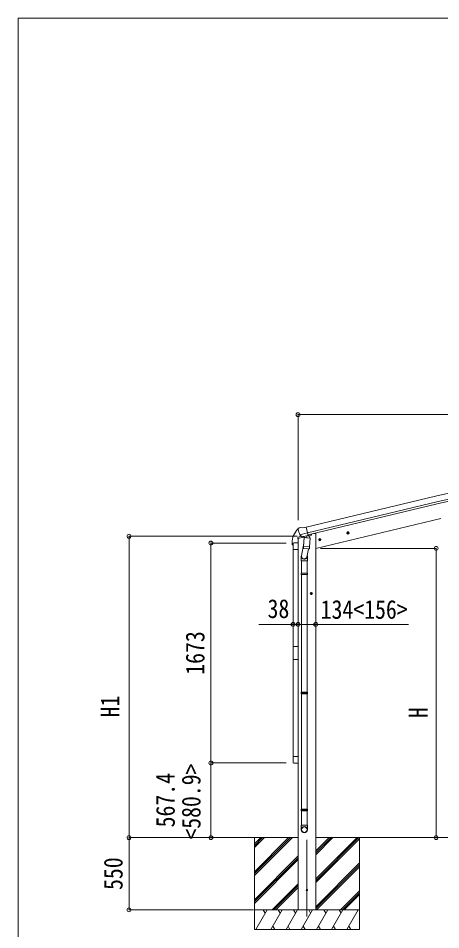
# Model space of a CAD drawing. Units: millimetres at full size, sheet at 1:30. Extents: x -8385 to 8479, y -5853 to 5787.
# Drawn here: x -8385 to -5172, y -1148 to 5787 of the extents above; entities that cross this region are included whole.
import ezdxf
from ezdxf.enums import TextEntityAlignment as Align

# ---------------------------------------------------------------- set-up
doc = ezdxf.new("R2010")
doc.units = ezdxf.units.MM
doc.header["$LTSCALE"] = 30
doc.header["$PDMODE"] = 32
doc.header["$PDSIZE"] = 30
for name, color, linetype, lineweight in [('0-0_0', 7, 'Continuous', 9), ('0-1_本体', 4, 'Continuous', 9), ('0-2_部品', 7, 'Continuous', 9), ('0-8_PARTS2', 2, 'Continuous', 9), ('0-A_寸法', 6, 'Continuous', 9), ('1-1_GLASS', 4, 'Continuous', 9), ('1-2_GLASS_SEAL', 7, 'Continuous', 9), ('1-A', 6, 'Continuous', 9), ('F-0_240', 7, 'Continuous', 9)]:
    doc.layers.add(name, color=color, linetype=linetype, lineweight=lineweight)
doc.styles.add('ＭＳ ゴシック', font='')
doc.styles.get('ＭＳ ゴシック').set_extended_font_data('MS Gothic')

msp = doc.modelspace()

# ---------------------------------------------------------------- linework, layer by layer
at = {"layer": '0-0_0'}
for p, q in [((-6256.87, -446.38), (-6769.09, -446.39)), ((-6589.87, -446.38), (-6589.87, -1146.38)), ((-6589.87, -707.11), (-6329.14, -446.38)), ((-6589.87, -721.25), (-6315, -446.38)), ((-6589.87, -735.39), (-6300.86, -446.38)), ((-6589.87, -523.26), (-6512.99, -446.38)), ((-6589.87, -509.12), (-6527.13, -446.38)), ((-6589.87, -494.98), (-6541.27, -446.38)), ((-6122.87, -760.61), (-5808.64, -446.38)), ((-6122.87, -774.75), (-5794.5, -446.38)), ((-6122.87, -576.76), (-5992.49, -446.38)), ((-6122.87, -562.62), (-6006.63, -446.38)), ((-6122.87, -548.48), (-6020.77, -446.38)), ((-6122.87, -446.38), (-1000.05, -446.38)), ((-6122.87, -788.89), (-5789.87, -455.9)), ((-5789.87, -446.38), (-5789.87, -1146.38)), ((-6589.87, -919.24), (-6256.87, -586.24)), ((-6589.87, -933.38), (-6256.87, -600.39)), ((-6589.87, -947.53), (-6256.87, -614.53)), ((-6122.87, -972.74), (-5789.87, -639.74)), ((-6122.87, -986.88), (-5789.87, -653.89)), ((-6118.23, -996.38), (-5789.87, -668.03)), ((-6454.88, -996.38), (-6256.87, -798.37)), ((-6440.74, -996.38), (-6256.87, -812.52)), ((-6426.6, -996.38), (-6256.87, -826.66)), ((-5934.38, -996.38), (-5789.87, -851.87)), ((-5920.24, -996.38), (-5789.87, -866.02)), ((-5906.1, -996.38), (-5789.87, -880.16)), ((-5789.87, -996.38), (-6589.87, -996.38)), ((-6579.58, -1146.38), (-6492.98, -996.38)), ((-6507.98, -1022.36), (-6522.98, -996.38)), ((-6464.11, -1146.38), (-6377.51, -996.38)), ((-6392.51, -1022.37), (-6407.51, -996.38)), ((-6348.64, -1146.38), (-6262.04, -996.38)), ((-6277.04, -1022.36), (-6292.04, -996.38)), ((-6122.87, -996.38), (-6256.87, -996.38)), ((-6233.17, -1146.38), (-6146.57, -996.38)), ((-6161.57, -1022.36), (-6176.57, -996.38)), ((-6117.7, -1146.38), (-6031.1, -996.38)), ((-6046.1, -1022.36), (-6061.1, -996.38)), ((-6002.23, -1146.38), (-5915.63, -996.38)), ((-5945.63, -996.38), (-5930.63, -1022.36)), ((-5886.76, -1146.38), (-5800.16, -996.38)), ((-6589.87, -1146.38), (-5789.87, -1146.38)), ((-6449.11, -1120.4), (-6434.12, -1146.38)), ((-6333.64, -1120.4), (-6318.64, -1146.38)), ((-6218.17, -1120.4), (-6203.17, -1146.38)), ((-6102.7, -1120.4), (-6087.7, -1146.38)), ((-5987.23, -1120.4), (-5972.23, -1146.38)), ((-5871.76, -1120.4), (-5856.76, -1146.38))]:
    msp.add_line(p, q, dxfattribs=at)
at = {"layer": '0-1_本体'}
for p, q in [((-5212.42, 2149.99), (-6195.67, 1913.94)), ((-5202.34, 2108.02), (-6185.59, 1871.96)), ((-5198.41, 2091.65), (-6181.66, 1855.62)), ((-6122.87, 1753.5), (-5172.04, 1981.77)), ((-6256.87, 1830.34), (-6256.87, -996.38)), ((-6122.87, 1866.62), (-6135.75, 1866.62)), ((-6122.87, 1866.62), (-6122.87, -996.38))]:
    msp.add_line(p, q, dxfattribs=at)
for radius in [7073, 7029.83, 7013]:
    msp.add_arc((-3561.26, -4727.58), radius, 76.5, 103.5, dxfattribs=at)
at = {"layer": '0-2_部品'}
for p, q in [((-6257.12, 1897.97), (-6256.84, 1896.82)), ((-6252.9, 1906.54), (-6256.75, 1900.25)), ((-6249.8, 1908.79), (-6236.62, 1911.96)), ((-6222.06, 1909.28), (-6235.32, 1911.98)), ((-6222.06, 1909.28), (-6196.13, 1915.51)), ((-6180.97, 1852.39), (-6196.13, 1915.51)), ((-5868.19, 1873.72), (-5887.64, 1869.05)), ((-5885.21, 1869.63), (-5883.08, 1876.83)), ((-5875.58, 1861.66), (-5880.25, 1881.11)), ((-5870.62, 1873.13), (-5872.75, 1865.94)), ((-6259.14, 1829.75), (-6216.21, 1840.05)), ((-6259.14, 1836.64), (-6259.14, 1829.75)), ((-6229.91, 1846.02), (-6256.84, 1839.55)), ((-6243.33, 1858.24), (-6242.75, 1857.39)), ((-6243.06, 1857.66), (-6185.55, 1871.47)), ((-6242.75, 1857.39), (-6242.59, 1857.24)), ((-6226.21, 1842.75), (-6242.59, 1857.24)), ((-6223.5, 1842.18), (-6215.98, 1843.99)), ((-6219.3, 1842.43), (-6219.35, 1841.69)), ((-6218.59, 1840.65), (-6192.78, 1834.21)), ((-6211.67, 1835.3), (-6216.35, 1768.46)), ((-6215.7, 1843.96), (-6215.98, 1843.99)), ((-6190.93, 1849.91), (-6215.7, 1843.96)), ((-6165.99, 1832.1), (-6211.67, 1835.3)), ((-6209.9, 1838.48), (-6210.13, 1835.19)), ((-6190.38, 1849.64), (-6191.4, 1835.04)), ((-6190.7, 1850.06), (-6190.93, 1849.91)), ((-6190.7, 1850.06), (-6180.97, 1852.39)), ((-6181.35, 1853.94), (-6180.4, 1853.87)), ((-6180.4, 1853.87), (-6167.09, 1838.56)), ((-6176.65, 1849.55), (-6158.42, 1853.93)), ((-6170.66, 1765.27), (-6165.99, 1832.1)), ((-6167.09, 1838.56), (-6167.53, 1832.21)), ((-6154.59, 1862.05), (-6154.59, 1858.79)), ((-6082.11, 1822.36), (-6101.56, 1817.69)), ((-6099.14, 1818.27), (-6097, 1825.47)), ((-6093.97, 1812.83), (-6099.14, 1818.27)), ((-6089.5, 1810.3), (-6094.17, 1829.75)), ((-6086.67, 1814.58), (-6093.97, 1812.83)), ((-6084.54, 1821.78), (-6086.67, 1814.58)), ((-5880.05, 1864.19), (-5885.21, 1869.63)), ((-5872.75, 1865.94), (-5880.05, 1864.19)), ((-6214.62, 1793.23), (-6230.53, 1697.06)), ((-6217.21, 1756), (-6216.33, 1768.46)), ((-6216.81, 1754.64), (-6216.81, 1754.64)), ((-6170.66, 1765.27), (-6216.35, 1768.46)), ((-6215.36, 1753.86), (-6173.67, 1750.94)), ((-6179.09, 1751.32), (-6189.83, 1687.74)), ((-6170.67, 1765.27), (-6171.56, 1752.57)), ((-6186.68, 1694.55), (-6186.68, 1659.9)), ((-6230.68, 1659.9), (-6230.68, 1565.9)), ((-6188.68, 1659.9), (-6188.68, 1565.9)), ((-6232.68, 1563.9), (-6231.68, 1565.9)), ((-6232.68, 1563.9), (-6232.68, 1555.9)), ((-6186.68, 1563.9), (-6232.68, 1563.9)), ((-6232.68, 1555.9), (-6231.68, 1553.9)), ((-6186.68, 1555.9), (-6232.68, 1555.9)), ((-6187.68, 1565.9), (-6231.68, 1565.9)), ((-6187.68, 1553.9), (-6231.68, 1553.9)), ((-6230.68, 1553.9), (-6230.68, 659.56)), ((-6188.68, 1553.9), (-6188.68, 659.56)), ((-6186.68, 1563.9), (-6187.68, 1565.9)), ((-6186.68, 1555.9), (-6187.68, 1553.9)), ((-6186.68, 1563.9), (-6186.68, 1555.9)), ((-6146.47, 1410.11), (-6166.47, 1410.11)), ((-6163.98, 1410.11), (-6160.22, 1416.61)), ((-6160.22, 1403.61), (-6163.98, 1410.11)), ((-6152.72, 1403.61), (-6160.22, 1403.61)), ((-6156.47, 1400.11), (-6156.47, 1420.11)), ((-6148.97, 1410.11), (-6152.72, 1403.61)), ((-6232.68, 657.56), (-6231.68, 659.56)), ((-6232.68, 657.56), (-6232.68, 649.56)), ((-6186.68, 657.56), (-6232.68, 657.56)), ((-6232.68, 649.56), (-6231.68, 647.56)), ((-6186.68, 649.56), (-6232.68, 649.56)), ((-6187.68, 659.56), (-6231.68, 659.56)), ((-6187.68, 647.56), (-6231.68, 647.56)), ((-6230.68, 647.56), (-6230.68, -230.48)), ((-6188.68, 647.56), (-6188.68, -230.48)), ((-6186.68, 657.56), (-6187.68, 659.56)), ((-6186.68, 649.56), (-6187.68, 647.56)), ((-6186.68, 657.56), (-6186.68, 649.56)), ((-6232.68, -232.48), (-6231.68, -230.48)), ((-6232.68, -232.48), (-6232.68, -240.48)), ((-6186.68, -232.48), (-6232.68, -232.48)), ((-6232.68, -240.48), (-6231.68, -242.48)), ((-6186.68, -240.48), (-6232.68, -240.48)), ((-6187.68, -230.48), (-6231.68, -230.48)), ((-6187.68, -242.48), (-6231.68, -242.48)), ((-6230.68, -242.48), (-6230.68, -352.48)), ((-6188.68, -242.48), (-6188.68, -352.48)), ((-6186.68, -232.48), (-6187.68, -230.48)), ((-6186.68, -240.48), (-6187.68, -242.48)), ((-6186.68, -232.48), (-6186.68, -240.48)), ((-6186.68, -352.48), (-6232.68, -352.48)), ((-6232.68, -386.62), (-6232.68, -352.48)), ((-6186.68, -386.62), (-6186.68, -352.48))]:
    msp.add_line(p, q, dxfattribs=at)
for points in [[(-5883.08, 1876.83), (-5875.79, 1878.58), (-5870.62, 1873.13)], [(-6222.66, 1842.29), (-6221.13, 1842.65), (-6184.43, 1851.47), (-6182.9, 1851.83)], [(-6097, 1825.47), (-6089.71, 1827.22), (-6084.54, 1821.78)], [(-6186.68, 1659.9), (-6232.68, 1659.9), (-6232.68, 1694.25)], [(-6160.22, 1416.61), (-6152.72, 1416.61), (-6148.97, 1410.11)]]:
    msp.add_lwpolyline(points, dxfattribs=at)
for centre, radius in [((-5877.92, 1871.38), 8.5), ((-5877.92, 1871.38), 7.7), ((-5877.92, 1871.38), 6.5), ((-6091.84, 1820.02), 8.5), ((-6091.84, 1820.02), 7.7), ((-6091.84, 1820.02), 6.5), ((-6156.47, 1410.11), 8.5), ((-6156.47, 1410.11), 7.7), ((-6156.47, 1410.11), 6.5)]:
    msp.add_circle(centre, radius, dxfattribs=at)
at = {"layer": '0-2_部品', "color": 4}
msp.add_circle((-6189.67, -846.38), 5, dxfattribs=at)
at = {"layer": '0-2_部品'}
for centre, radius, start, end in [((-6060.03, 1944.07), 202.4, 193.5, 205.09125), ((-6248.63, 1903.93), 5, 103.5, 148.5), ((-6235.92, 1909.04), 3, 78.5, 103.5), ((-6256.14, 1836.64), 3, 103.5, 180), ((-6222.78, 1842.77), 0.5, 248.23754, 283.5), ((-6219.79, 1842.46), 0.5, 356, 103.5), ((-6218.35, 1841.62), 1, 176, 256), ((-6192.42, 1835.18), 1.03, 250.03897, 351.96569), ((-6189.78, 1849.56), 0.604, 100.59842, 172.20595), ((-6183.02, 1852.32), 0.5, 283.5, 318.76246), ((-6159.59, 1858.79), 5, 283.5, 0), ((-6215.27, 1755.82), 1.95, 175.04017, 217.47766), ((-6215.22, 1755.85), 2, 217.40962, 266), ((-6173.53, 1752.94), 2, 266, 349.46843), ((-6202.68, 1694.25), 30, 177.45142, 180)]:
    msp.add_arc(centre, radius, start, end, dxfattribs=at)
for centre, major_axis, ratio, start_param, end_param in [((-6254.2, 1898.68), (-1.57, -2.57), 0.99628, 4.712389, 5.4996506), ((-6224.22, 1845), (-0.73, -2.92), 0.997631, 5.8041905, 6.6006116), ((-6224.17, 1845.23), (2.63, 3.16), 0.650902, 4.0958226, 4.1686332), ((-6224.2, 1845.11), (-0.73, -2.92), 0.997631, 0.3902369, 0.4789948), ((-6209.68, 1694.55), (23, 0), 0.996195, 2.5560258, 6.5663028), ((-6209.68, 1694.55), (21, 0), 0.996195, 2.9349147, 5.9512394), ((-6209.68, -384.88), (-23, 0), 0.996195, 3.1415927, 6.2831853), ((-6209.68, -386.62), (-23, 0), 0.996195, 3.1415927, 6.2831853), ((-6209.68, -386.62), (0, -23.43), 0.981806, 4.712389, 7.8539816)]:
    msp.add_ellipse(centre, major_axis=major_axis, ratio=ratio, start_param=start_param, end_param=end_param, dxfattribs=at)
msp.add_ellipse((-6209.68, -386.62), major_axis=(21, 0), ratio=0.996195, dxfattribs=at)
at = {"layer": '0-8_PARTS2'}
msp.add_line((-6189.67, -1047.32), (-6189.67, -463.37), dxfattribs=at)
at = {"layer": '0-A_寸法'}
for p, q in [((-6257.17, 2771.15), (-6257.17, 1968.81)), ((-6257.17, 2771.15), (-865.15, 2771.15)), ((-7542.95, 1846.32), (-6264.12, 1846.32)), ((-7542.95, -446.39), (-7542.95, 1846.32)), ((-6920.45, 1793.98), (-6920.45, 120.98)), ((-5207.09, 1753.6), (-6086.38, 1753.6)), ((-5207.09, -446.39), (-5207.09, 1753.6)), ((-6122.67, 1174.87), (-6256.67, 1174.87)), ((-5417.94, 1174.87), (-6122.67, 1174.87)), ((-7542.95, -446.39), (-6593.93, -446.39)), ((-7542.95, -446.39), (-6596.68, -446.39)), ((-7542.95, -446.39), (-7542.95, -996.38)), ((-5207.09, -446.39), (-5753.82, -446.39)), ((-7542.95, -996.38), (-6594.96, -996.38))]:
    msp.add_line(p, q, dxfattribs=at)
for p in [(-6257.17, 2771.15), (-7542.95, 1846.32), (-5207.09, 1753.6), (-6122.67, 1174.87), (-7542.95, -446.39), (-5207.09, -446.39), (-7542.95, -996.38)]:
    msp.add_point(p, dxfattribs=at)
at = {"layer": '1-1_GLASS'}
for p, q in [((-6294.6, 1745.58), (-6294.6, 1006.58)), ((-6256.6, 1745.58), (-6256.6, 1006.58)), ((-6294.6, 908.58), (-6294.6, 169.58)), ((-6256.6, 169.58), (-6256.6, 908.58))]:
    msp.add_line(p, q, dxfattribs=at)
at = {"layer": '1-2_GLASS_SEAL'}
for p, q in [((-6303.1, 1794.07), (-6303.1, 1782.31)), ((-6302.6, 1781.81), (-6296.34, 1781.81)), ((-6295.84, 1789.08), (-6295.84, 1782.31)), ((-6295.6, 1745.58), (-6295.6, 1789.28)), ((-6255.6, 1745.58), (-6295.6, 1745.58)), ((-6290.1, 1794.78), (-6261.1, 1794.78)), ((-6289.84, 1795.08), (-6256.6, 1795.08)), ((-6255.6, 1789.28), (-6255.6, 1745.58)), ((-6295.6, 169.58), (-6295.6, 125.88)), ((-6255.6, 169.58), (-6295.6, 169.58)), ((-6255.6, 125.88), (-6255.6, 169.58)), ((-6290.1, 120.38), (-6261.1, 120.38))]:
    msp.add_line(p, q, dxfattribs=at)
msp.add_lwpolyline([(-6295.6, 1006.58), (-6255.6, 1006.58), (-6255.6, 908.58), (-6295.6, 908.58)], close=True, dxfattribs=at)
for centre, radius, start, end in [((-6150.84, 1794.07), 152.26, 135.14293, 180), ((-6254.35, 1896.09), 6.95, 95.39711, 129.45641), ((-6302.6, 1782.31), 0.5, 180, 270), ((-6296.34, 1782.31), 0.5, 270, 0), ((-6289.84, 1789.08), 6, 90, 180), ((-6290.1, 1789.28), 5.5, 90, 180), ((-6261.1, 1789.28), 5.5, 0, 90), ((-6290.1, 125.88), 5.5, 180, 270), ((-6261.1, 125.88), 5.5, 270, 0)]:
    msp.add_arc(centre, radius, start, end, dxfattribs=at)
at = {"layer": '1-A'}
for p, q in [((-6920.45, 1793.98), (-6346.92, 1793.98)), ((-6256.67, 1174.87), (-6556.67, 1174.87)), ((-6256.67, 1174.87), (-6294.7, 1174.87)), ((-6920.45, 120.98), (-6346.92, 120.98)), ((-6920.45, -446.39), (-6920.45, 120.98)), ((-6920.45, -446.39), (-6346.92, -446.39))]:
    msp.add_line(p, q, dxfattribs=at)
for p in [(-6920.45, 1793.98), (-6294.7, 1174.87), (-6256.67, 1174.87), (-6920.45, 120.98), (-6920.45, -446.39)]:
    msp.add_point(p, dxfattribs=at)
at = {"layer": 'F-0_240', "color": 5}
for q in [(-8385.45, -5852.66), (8054.55, 5787.34)]:
    msp.add_line((-8385.45, 5787.34), q, dxfattribs=at)

# ---------------------------------------------------------------- texts
at = {"layer": '0-A_寸法', "color": 7, "style": 'ＭＳ ゴシック', "width": 0.85}
msp.add_text('134<156>', height=143, dxfattribs=at).set_placement((-6085.17, 1174.87), align=Align.BOTTOM_LEFT)
for s, p in [('H1', (-7572.95, 467.47)), ('H', (-5229.09, 462.36)), ('550', (-7548.95, -845.13))]:
    msp.add_text(s, height=143, rotation=90, dxfattribs=at).set_placement(p, align=Align.BOTTOM_LEFT)
at = {"layer": '1-A', "color": 7, "style": 'ＭＳ ゴシック', "width": 0.85}
msp.add_text('38', height=143, dxfattribs=at).set_placement((-6489.17, 1180.87), align=Align.BOTTOM_LEFT)
for s, p in [('1673', (-6926.45, 792.48)), ('<580.9>', (-6956.32, -462.35)), ('567.4', (-7152.18, -368.95))]:
    msp.add_text(s, height=143, rotation=90, dxfattribs=at).set_placement(p, align=Align.BOTTOM_LEFT)

doc.saveas('drawing.dxf')
